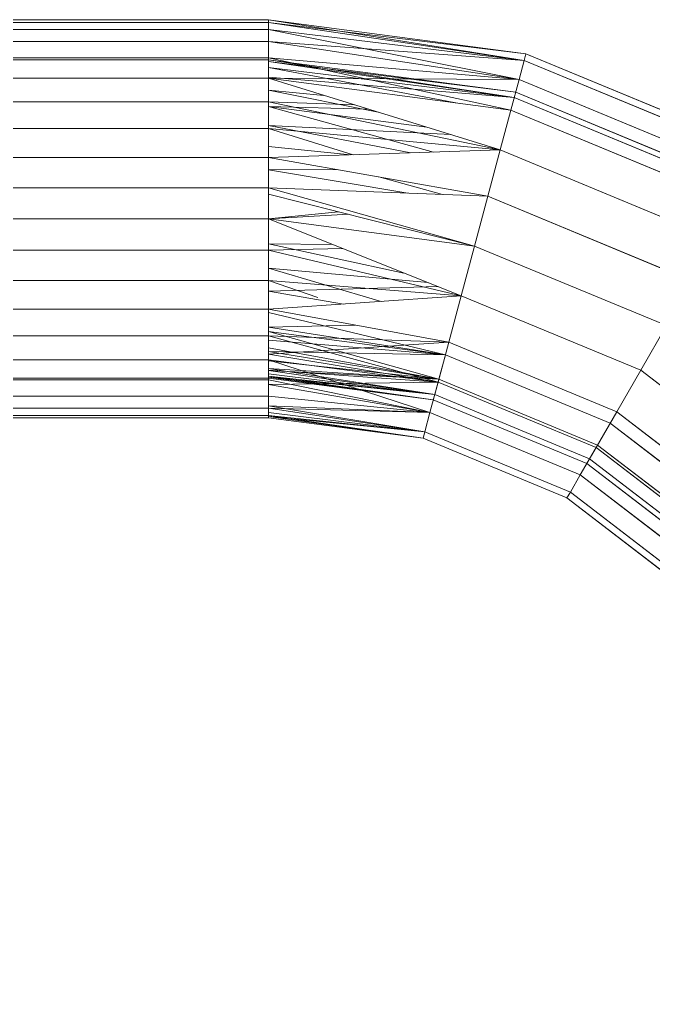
# Model space of a CAD drawing. Header units: centimetres. Extents: x -13689 to 3489, y -437 to 1921.
# Drawn here: x -2934.926 to -2933.334, y 188.8 to 191.3 of the extents above; entities that cross this region are included whole.
import ezdxf

# ---------------------------------------------------------------- set-up
doc = ezdxf.new("R2010")
doc.units = ezdxf.units.CM
doc.layers.add('M-EQPM', color=7, linetype='Continuous', lineweight=9)

# ---------------------------------------------------------------- blocks, each defined once
blk = doc.blocks.new('EQ-05-007 - EQ-05-007_dwg_Agrupar_317-V22-Sección 3-2')
at = {"layer": 'M-EQPM', "color": 136, "true_color": 0x007f7f}
for p, q in [((-2067.1775, 191.3), (-2070.4105, 191.3)), ((-2067.1775, 191.3), (-2070.4105, 191.3)), ((-2067.1775, 191.2938), (-2070.4105, 191.2938)), ((-2067.1775, 191.2755), (-2070.4105, 191.2755)), ((-2066.5305, 191.2148), (-2067.1775, 191.3)), ((-2066.5349, 191.1984), (-2067.1775, 191.3)), ((-2067.1775, 191.3), (-2067.1775, 191.2938)), ((-2066.5349, 191.1984), (-2067.1775, 191.2938)), ((-2067.1775, 191.2755), (-2067.1775, 191.2938)), ((-2066.5305, 191.2148), (-2067.1775, 191.2938)), ((-2067.1775, 191.2938), (-2066.5349, 191.1984)), ((-2067.1775, 191.2455), (-2067.1775, 191.2755)), ((-2066.5349, 191.1984), (-2067.1775, 191.2755)), ((-2066.5349, 191.1984), (-2067.1775, 191.2755)), ((-2067.1775, 191.2755), (-2066.5478, 191.1501)), ((-2067.1775, 191.2455), (-2070.4105, 191.2455)), ((-2067.1775, 191.2045), (-2067.1775, 191.2455)), ((-2066.5478, 191.1501), (-2067.1775, 191.2455)), ((-2067.1775, 191.2455), (-2066.5349, 191.1984)), ((-2066.5478, 191.1501), (-2067.1775, 191.2455)), ((-2067.1775, 191.2045), (-2070.4105, 191.2045)), ((-2067.1775, 191.1536), (-2067.1775, 191.2045)), ((-2066.5684, 191.0734), (-2067.1775, 191.2045)), ((-2067.1775, 191.2045), (-2066.5478, 191.1501)), ((-2066.5478, 191.1501), (-2067.1775, 191.2045)), ((-2066.5349, 191.1984), (-2066.5305, 191.2148)), ((-2066.5305, 191.2148), (-2066.5349, 191.1984)), ((-2066.5305, 191.2148), (-2065.9275, 190.9651)), ((-2067.1775, 191.2), (-2070.4105, 191.2)), ((-2066.5563, 191.1182), (-2067.1775, 191.2)), ((-2066.5599, 191.1051), (-2067.1775, 191.2)), ((-2066.5599, 191.1051), (-2067.1775, 191.1951)), ((-2066.5563, 191.1182), (-2067.1775, 191.1951)), ((-2067.1775, 191.1951), (-2066.5599, 191.1051)), ((-2066.5599, 191.1051), (-2067.1775, 191.1804)), ((-2066.5599, 191.1051), (-2067.1775, 191.1804)), ((-2067.1775, 191.1804), (-2066.6978, 191.0904)), ((-2067.1775, 191.1804), (-2066.6978, 191.0904)), ((-2066.5599, 191.1051), (-2067.1775, 191.1804)), ((-2066.5478, 191.1501), (-2066.5349, 191.1984)), ((-2066.5349, 191.1984), (-2066.5478, 191.1501)), ((-2066.5349, 191.1984), (-2065.936, 190.9503)), ((-2066.5349, 191.1984), (-2065.936, 190.9503)), ((-2067.1775, 191.1536), (-2070.4105, 191.1536)), ((-2067.1775, 191.1564), (-2066.5599, 191.1051)), ((-2066.5599, 191.1051), (-2067.1775, 191.1564)), ((-2066.5952, 190.9733), (-2067.1775, 191.1536)), ((-2067.1775, 191.0939), (-2067.1775, 191.1536)), ((-2067.1775, 191.1536), (-2066.5684, 191.0734)), ((-2066.5478, 191.1501), (-2067.1775, 191.1536)), ((-2066.5684, 191.0734), (-2066.5478, 191.1501)), ((-2066.5478, 191.1501), (-2066.5684, 191.0734)), ((-2066.5478, 191.1501), (-2065.961, 190.9071)), ((-2066.5478, 191.1501), (-2065.961, 190.9071)), ((-2066.9023, 191.0684), (-2067.1775, 191.1236)), ((-2067.1775, 191.1236), (-2067.0385, 191.1105)), ((-2067.0385, 191.1105), (-2067.1775, 191.1236)), ((-2067.1775, 191.1236), (-2067.0385, 191.1105)), ((-2066.9023, 191.0684), (-2067.1775, 191.1236)), ((-2067.1775, 191.1236), (-2067.0385, 191.1105)), ((-2067.0385, 191.1105), (-2067.1775, 191.1236)), ((-2066.5599, 191.1051), (-2066.5563, 191.1182)), ((-2066.5563, 191.1182), (-2066.5599, 191.1051)), ((-2066.5599, 191.1051), (-2065.9843, 190.8667)), ((-2066.5599, 191.1051), (-2065.9843, 190.8667)), ((-2066.5563, 191.1182), (-2065.9775, 190.8785)), ((-2067.1775, 191.0939), (-2069.9573, 191.0939)), ((-2066.5952, 190.9733), (-2067.1775, 191.0939)), ((-2067.1775, 191.027), (-2067.1775, 191.0939)), ((-2066.9612, 191.0866), (-2067.1775, 191.0939)), ((-2067.1775, 191.0939), (-2066.5952, 190.9733)), ((-2066.9612, 191.0866), (-2067.1775, 191.0939)), ((-2066.5952, 190.9733), (-2067.1775, 191.0939)), ((-2067.1775, 191.0939), (-2066.9612, 191.0866)), ((-2066.5952, 190.9733), (-2067.1775, 191.0939)), ((-2066.7628, 190.9679), (-2067.1775, 191.0828)), ((-2067.1775, 191.0828), (-2066.7799, 191.0305)), ((-2066.9272, 191.0761), (-2067.1775, 191.0828)), ((-2067.1775, 191.0828), (-2066.7799, 191.0305)), ((-2067.1775, 191.0828), (-2066.7799, 191.0305)), ((-2066.7628, 190.9679), (-2067.1775, 191.0828)), ((-2067.1775, 191.0828), (-2066.9272, 191.0761)), ((-2066.7799, 191.0305), (-2067.1775, 191.0828)), ((-2066.5952, 190.9733), (-2066.5684, 191.0734)), ((-2066.5684, 191.0734), (-2066.0007, 190.8382)), ((-2067.1775, 191.027), (-2069.6894, 191.027)), ((-2066.8203, 190.9661), (-2067.1775, 191.0351)), ((-2066.7195, 191.0118), (-2067.1775, 191.0351)), ((-2067.1775, 191.0351), (-2066.8203, 190.9661)), ((-2067.1775, 191.0351), (-2066.8203, 190.9661)), ((-2067.1775, 191.0351), (-2066.8203, 190.9661)), ((-2067.1775, 191.0351), (-2066.8203, 190.9661)), ((-2067.1775, 191.0351), (-2066.7195, 191.0118)), ((-2067.1775, 190.9545), (-2067.1775, 191.027)), ((-2066.5952, 190.9733), (-2067.1775, 191.027)), ((-2066.5952, 190.9733), (-2067.1775, 191.027)), ((-2067.1775, 191.027), (-2066.965, 190.9614)), ((-2066.5952, 190.9733), (-2067.1775, 191.027)), ((-2067.1775, 191.027), (-2066.5952, 190.9733)), ((-2066.9718, 190.9612), (-2067.1775, 190.9816)), ((-2066.9718, 190.9612), (-2067.1775, 190.9816)), ((-2066.9718, 190.9612), (-2067.1775, 190.9816)), ((-2066.9718, 190.9612), (-2067.1775, 190.9816)), ((-2066.9718, 190.9612), (-2067.1775, 190.9816)), ((-2066.9718, 190.9612), (-2067.1775, 190.9816)), ((-2067.1775, 190.9545), (-2069.5144, 190.9545)), ((-2067.1775, 190.9545), (-2066.5952, 190.9733)), ((-2067.1775, 190.8782), (-2067.1775, 190.9545)), ((-2066.6264, 190.8569), (-2067.1775, 190.9545)), ((-2066.6264, 190.8569), (-2066.5952, 190.9733)), ((-2066.6264, 190.8569), (-2066.5952, 190.9733)), ((-2066.6264, 190.8569), (-2066.5952, 190.9733)), ((-2066.5952, 190.9733), (-2066.0525, 190.7486)), ((-2066.5952, 190.9733), (-2066.0525, 190.7486)), ((-2067.1775, 190.9236), (-2067.0055, 190.924)), ((-2067.1775, 190.9236), (-2067.0055, 190.924)), ((-2066.8277, 190.8647), (-2067.1775, 190.9236)), ((-2066.8277, 190.8647), (-2067.1775, 190.9236)), ((-2066.8277, 190.8647), (-2067.1775, 190.9236)), ((-2067.1775, 190.9236), (-2066.8277, 190.8647)), ((-2066.8277, 190.8647), (-2067.1775, 190.9236)), ((-2066.9007, 190.9055), (-2066.74, 190.8613)), ((-2066.74, 190.8613), (-2066.9007, 190.9055)), ((-2066.9007, 190.9055), (-2066.74, 190.8613)), ((-2067.1775, 190.8782), (-2069.3302, 190.8782)), ((-2067.1775, 190.8), (-2067.1775, 190.8782)), ((-2066.6599, 190.7319), (-2067.1775, 190.8782)), ((-2067.1775, 190.8782), (-2066.6264, 190.8569)), ((-2066.6599, 190.7319), (-2067.1775, 190.8626)), ((-2067.1775, 190.8626), (-2066.6599, 190.7319)), ((-2067.1775, 190.8626), (-2066.6599, 190.7319)), ((-2066.6599, 190.7319), (-2066.6264, 190.8569)), ((-2066.6264, 190.8569), (-2066.1128, 190.6441)), ((-2067.0016, 190.8181), (-2067.1775, 190.8)), ((-2067.1775, 190.8), (-2067.0016, 190.8181)), ((-2067.0016, 190.8181), (-2067.1775, 190.8)), ((-2066.9763, 190.8118), (-2067.1775, 190.8)), ((-2067.1775, 190.8), (-2066.9763, 190.8118)), ((-2066.9763, 190.8118), (-2067.1775, 190.8)), ((-2067.1775, 190.8), (-2069.1538, 190.8)), ((-2066.6934, 190.6069), (-2067.1775, 190.8)), ((-2067.1775, 190.7218), (-2067.1775, 190.8)), ((-2067.1775, 190.8), (-2066.6599, 190.7319)), ((-2066.8372, 190.6642), (-2067.1775, 190.7374)), ((-2067.0163, 190.7357), (-2067.1775, 190.7374)), ((-2067.1775, 190.7374), (-2066.8372, 190.6642)), ((-2066.8372, 190.6642), (-2067.1775, 190.7374)), ((-2066.8372, 190.6642), (-2067.1775, 190.7374)), ((-2067.1775, 190.7374), (-2066.8372, 190.6642)), ((-2067.1775, 190.7374), (-2067.0163, 190.7357)), ((-2066.9906, 190.7254), (-2067.1775, 190.7218)), ((-2066.6934, 190.6069), (-2066.6599, 190.7319)), ((-2066.6599, 190.7319), (-2066.1775, 190.5321)), ((-2067.1775, 190.7218), (-2069.082, 190.7218)), ((-2066.6934, 190.6069), (-2067.1775, 190.7218)), ((-2067.1775, 190.6455), (-2067.1775, 190.7218)), ((-2067.1775, 190.7218), (-2066.6934, 190.6069)), ((-2066.6934, 190.6069), (-2067.1775, 190.7218)), ((-2066.7764, 190.64), (-2067.1775, 190.6764)), ((-2066.7764, 190.64), (-2067.1775, 190.6764)), ((-2067.1775, 190.6764), (-2066.8947, 190.5928)), ((-2067.1775, 190.6764), (-2066.7764, 190.64)), ((-2067.1775, 190.6764), (-2066.7764, 190.64)), ((-2066.7764, 190.64), (-2067.1775, 190.6764)), ((-2066.8947, 190.5928), (-2067.1775, 190.6764)), ((-2067.1775, 190.6455), (-2068.9825, 190.6455)), ((-2067.1775, 190.573), (-2067.1775, 190.6455)), ((-2066.6934, 190.6069), (-2067.1775, 190.6455)), ((-2066.6934, 190.6069), (-2067.1775, 190.6455)), ((-2067.1775, 190.6455), (-2067.0534, 190.603)), ((-2066.6934, 190.6069), (-2067.1775, 190.6455)), ((-2067.1775, 190.6184), (-2066.7516, 190.6301)), ((-2066.7516, 190.6301), (-2067.1775, 190.6184)), ((-2066.9892, 190.5862), (-2067.1775, 190.6184)), ((-2066.9892, 190.5862), (-2067.1775, 190.6184)), ((-2066.9892, 190.5862), (-2067.1775, 190.6184)), ((-2066.9892, 190.5862), (-2067.1775, 190.6184)), ((-2067.1775, 190.6184), (-2066.9892, 190.5862)), ((-2067.1775, 190.573), (-2066.6934, 190.6069)), ((-2066.7246, 190.4904), (-2066.6934, 190.6069)), ((-2066.6934, 190.6069), (-2066.2422, 190.42)), ((-2067.1775, 190.573), (-2068.8881, 190.573)), ((-2067.1775, 190.5061), (-2067.1775, 190.573)), ((-2066.7246, 190.4904), (-2067.1775, 190.573)), ((-2066.7331, 190.4586), (-2067.1775, 190.5649)), ((-2066.7331, 190.4586), (-2067.1775, 190.5649)), ((-2066.9596, 190.5332), (-2067.1775, 190.5285)), ((-2066.9596, 190.5332), (-2067.1775, 190.5285)), ((-2067.1775, 190.5285), (-2066.7331, 190.4586)), ((-2067.1775, 190.5285), (-2066.7331, 190.4586)), ((-2066.2422, 190.42), (-2066.1775, 190.5321)), ((-2067.1775, 190.5061), (-2068.8009, 190.5061)), ((-2066.7495, 190.3972), (-2067.1775, 190.5172)), ((-2066.7331, 190.4586), (-2067.1775, 190.5172)), ((-2066.7514, 190.3903), (-2067.1775, 190.5061)), ((-2067.1775, 190.4464), (-2067.1775, 190.5061)), ((-2067.1775, 190.5061), (-2066.7246, 190.4904)), ((-2066.7246, 190.4904), (-2067.1775, 190.5061)), ((-2067.1775, 190.5061), (-2066.7246, 190.4904)), ((-2066.7246, 190.4904), (-2067.1775, 190.5061)), ((-2066.7331, 190.4586), (-2067.1775, 190.4958)), ((-2066.7246, 190.4904), (-2067.1775, 190.4606)), ((-2067.1775, 190.4606), (-2066.7246, 190.4904)), ((-2066.7495, 190.3972), (-2067.1775, 190.4764)), ((-2066.7514, 190.3903), (-2066.7246, 190.4904)), ((-2066.7246, 190.4904), (-2066.7514, 190.3903)), ((-2066.7246, 190.4904), (-2066.3025, 190.3155)), ((-2066.7331, 190.4586), (-2067.1775, 190.4674)), ((-2067.1775, 190.4674), (-2066.7495, 190.3972)), ((-2066.7514, 190.3903), (-2067.1775, 190.4606)), ((-2066.7495, 190.3972), (-2066.7331, 190.4586)), ((-2066.7331, 190.4586), (-2066.7495, 190.3972)), ((-2066.7331, 190.4586), (-2066.3189, 190.2871)), ((-2066.7331, 190.4586), (-2066.3189, 190.2871)), ((-2066.7331, 190.4586), (-2066.3189, 190.2871)), ((-2066.7331, 190.4586), (-2066.3189, 190.2871)), ((-2067.1775, 190.4464), (-2068.7327, 190.4464)), ((-2066.7719, 190.3136), (-2067.1775, 190.4464)), ((-2067.1775, 190.3955), (-2067.1775, 190.4464)), ((-2066.7514, 190.3903), (-2067.1775, 190.4464)), ((-2066.7495, 190.3972), (-2067.1775, 190.4436)), ((-2066.7495, 190.3972), (-2067.1775, 190.4436)), ((-2067.1775, 190.4), (-2068.697, 190.4)), ((-2066.7495, 190.3972), (-2067.1775, 190.4247)), ((-2067.1775, 190.4247), (-2066.7599, 190.3586)), ((-2066.7514, 190.3903), (-2067.1775, 190.4198)), ((-2066.7599, 190.3586), (-2067.1775, 190.4196)), ((-2067.1775, 190.4196), (-2066.7495, 190.3972)), ((-2066.7599, 190.3586), (-2067.1775, 190.4111)), ((-2066.7634, 190.3455), (-2067.1775, 190.4049)), ((-2067.1775, 190.4049), (-2066.7599, 190.3586)), ((-2066.7634, 190.3455), (-2067.1775, 190.4028)), ((-2066.7599, 190.3586), (-2067.1775, 190.4028)), ((-2066.7634, 190.3455), (-2067.1775, 190.4)), ((-2066.3025, 190.3155), (-2066.2422, 190.42)), ((-2066.2422, 190.42), (-2065.8548, 190.1227)), ((-2067.1775, 190.3955), (-2068.6936, 190.3955)), ((-2066.7719, 190.3136), (-2067.1775, 190.3955)), ((-2067.1775, 190.3545), (-2067.1775, 190.3955)), ((-2066.7514, 190.3903), (-2067.1775, 190.3843)), ((-2066.7719, 190.3136), (-2067.1775, 190.3843)), ((-2066.7719, 190.3136), (-2066.7514, 190.3903)), ((-2066.7514, 190.3903), (-2066.7719, 190.3136)), ((-2066.7599, 190.3586), (-2066.7495, 190.3972)), ((-2066.7495, 190.3972), (-2066.7599, 190.3586)), ((-2066.7514, 190.3903), (-2066.3543, 190.2259)), ((-2066.7514, 190.3903), (-2066.3543, 190.2259)), ((-2066.7495, 190.3972), (-2066.3507, 190.2321)), ((-2066.7495, 190.3972), (-2066.3507, 190.2321)), ((-2067.1775, 190.3545), (-2068.6621, 190.3545)), ((-2067.1775, 190.3245), (-2067.1775, 190.3545)), ((-2066.7719, 190.3136), (-2067.1775, 190.3545)), ((-2066.7719, 190.3136), (-2067.1775, 190.3545)), ((-2066.7634, 190.3455), (-2066.7599, 190.3586)), ((-2066.7634, 190.3455), (-2066.7599, 190.3586)), ((-2066.7599, 190.3586), (-2066.3707, 190.1974)), ((-2066.7599, 190.3586), (-2066.3707, 190.1974)), ((-2066.7719, 190.3136), (-2067.1775, 190.3309)), ((-2067.1775, 190.3309), (-2066.7849, 190.2653)), ((-2066.7634, 190.3455), (-2066.3775, 190.1856)), ((-2067.1775, 190.3245), (-2068.6391, 190.3245)), ((-2067.1775, 190.3062), (-2068.625, 190.3062)), ((-2067.1775, 190.3), (-2068.6203, 190.3)), ((-2067.1775, 190.3062), (-2067.1775, 190.3245)), ((-2066.7849, 190.2653), (-2067.1775, 190.3245)), ((-2067.1775, 190.3245), (-2066.7719, 190.3136)), ((-2066.7849, 190.2653), (-2067.1775, 190.3138)), ((-2066.7893, 190.2489), (-2067.1775, 190.3062)), ((-2067.1775, 190.3062), (-2067.1775, 190.3)), ((-2067.1775, 190.3062), (-2066.7849, 190.2653)), ((-2066.7893, 190.2489), (-2067.1775, 190.3035)), ((-2066.7849, 190.2653), (-2067.1775, 190.3035)), ((-2066.7849, 190.2653), (-2066.7719, 190.3136)), ((-2066.7719, 190.3136), (-2066.7849, 190.2653)), ((-2066.7719, 190.3136), (-2066.394, 190.1571)), ((-2066.7719, 190.3136), (-2066.394, 190.1571)), ((-2066.3543, 190.2259), (-2066.3025, 190.3155)), ((-2066.3025, 190.3155), (-2066.3543, 190.2259)), ((-2066.3025, 190.3155), (-2065.9401, 190.0374)), ((-2067.1775, 190.3), (-2068.6203, 190.3)), ((-2066.7893, 190.2489), (-2067.1775, 190.3)), ((-2066.3507, 190.2321), (-2066.3189, 190.2871)), ((-2066.3189, 190.2871), (-2066.3507, 190.2321)), ((-2066.3189, 190.2871), (-2065.9633, 190.0142)), ((-2066.3189, 190.2871), (-2065.9633, 190.0142)), ((-2065.9633, 190.0142), (-2066.3189, 190.2871)), ((-2066.3189, 190.2871), (-2065.9633, 190.0142)), ((-2066.7893, 190.2489), (-2066.7849, 190.2653)), ((-2066.7893, 190.2489), (-2066.7849, 190.2653)), ((-2066.7849, 190.2653), (-2066.419, 190.1138)), ((-2066.7849, 190.2653), (-2066.419, 190.1138)), ((-2066.7893, 190.2489), (-2066.4275, 190.099)), ((-2066.394, 190.1571), (-2066.3543, 190.2259)), ((-2066.3543, 190.2259), (-2066.394, 190.1571)), ((-2066.3707, 190.1974), (-2066.3507, 190.2321)), ((-2066.3507, 190.2321), (-2066.3707, 190.1974)), ((-2066.3543, 190.2259), (-2066.0133, 189.9642)), ((-2066.3543, 190.2259), (-2066.0133, 189.9642)), ((-2066.3507, 190.2321), (-2066.0082, 189.9693)), ((-2066.3507, 190.2321), (-2066.0082, 189.9693)), ((-2066.3707, 190.1974), (-2066.3775, 190.1856)), ((-2066.3775, 190.1856), (-2066.3707, 190.1974)), ((-2066.3775, 190.1856), (-2066.0461, 189.9314)), ((-2066.3707, 190.1974), (-2066.0365, 189.941)), ((-2066.3707, 190.1974), (-2066.0365, 189.941)), ((-2066.419, 190.1138), (-2066.394, 190.1571)), ((-2066.394, 190.1571), (-2066.419, 190.1138)), ((-2066.394, 190.1571), (-2066.0695, 189.908)), ((-2066.394, 190.1571), (-2066.0695, 189.908)), ((-2066.419, 190.1138), (-2066.4275, 190.099)), ((-2066.4275, 190.099), (-2066.419, 190.1138)), ((-2066.419, 190.1138), (-2066.1048, 189.8727)), ((-2066.419, 190.1138), (-2066.1048, 189.8727)), ((-2066.4275, 190.099), (-2066.1168, 189.8607))]:
    blk.add_line(p, q, dxfattribs=at)
at = {"layer": 'M-EQPM', "color": 136, "true_color": 0x007f7f, "flags": 128}
for points in [[(-2070.4105, 191.3), (-2067.1775, 191.3), (-2067.1775, 191.2938), (-2067.1775, 191.3), (-2066.5349, 191.1984), (-2067.1775, 191.3), (-2066.5305, 191.2148), (-2066.5349, 191.1984), (-2067.1775, 191.2938), (-2070.4105, 191.2938)], [(-2067.1775, 191.2938), (-2066.5349, 191.1984), (-2066.5305, 191.2148), (-2067.1775, 191.2938), (-2066.5305, 191.2148), (-2067.1775, 191.3)], [(-2065.0042, 189.3823), (-2065.2289, 189.925), (-2065.1393, 189.9768), (-2065.5133, 190.4642), (-2065.4571, 190.5204), (-2065.961, 190.9071), (-2065.936, 190.9503), (-2066.5349, 191.1984), (-2067.1775, 191.2938), (-2067.1775, 191.2755), (-2070.4105, 191.2755)], [(-2070.4105, 191.2755), (-2067.1775, 191.2755), (-2067.1775, 191.2938), (-2070.4105, 191.2938)], [(-2070.4105, 191.2455), (-2067.1775, 191.2455), (-2067.1775, 191.2755), (-2066.5349, 191.1984), (-2066.5478, 191.1501), (-2065.961, 190.9071), (-2066.0007, 190.8382), (-2065.5133, 190.4642), (-2065.5865, 190.391)], [(-2065.2289, 189.925), (-2065.3334, 189.8647), (-2065.1207, 189.3511), (-2065.2457, 189.3176), (-2065.4455, 189.8), (-2065.3334, 189.8647), (-2065.6718, 190.3057), (-2065.5865, 190.391), (-2066.0525, 190.7486), (-2066.0007, 190.8382), (-2066.5684, 191.0734), (-2066.5478, 191.1501), (-2067.1775, 191.2455), (-2066.5349, 191.1984), (-2067.1775, 191.2755), (-2067.1775, 191.2455), (-2070.4105, 191.2455)], [(-2067.1775, 191.2938), (-2066.5349, 191.1984), (-2067.1775, 191.2755)], [(-2067.1775, 191.2755), (-2066.5349, 191.1984), (-2066.5305, 191.2148), (-2065.9275, 190.9651), (-2065.936, 190.9503), (-2065.4218, 190.5557), (-2065.4571, 190.5204), (-2065.0705, 190.0165), (-2065.1393, 189.9768), (-2064.9041, 189.4091), (-2064.8274, 189.4297), (-2065.0705, 190.0165), (-2065.0272, 190.0415), (-2065.4218, 190.5557), (-2065.4097, 190.5678), (-2065.9275, 190.9651), (-2065.936, 190.9503), (-2066.5349, 191.1984), (-2066.5478, 191.1501), (-2067.1775, 191.2755), (-2066.5478, 191.1501), (-2067.1775, 191.2455)], [(-2070.4105, 191.2045), (-2067.1775, 191.2045), (-2067.1775, 191.2455), (-2066.5478, 191.1501), (-2067.1775, 191.2045), (-2067.1775, 191.2455), (-2066.5349, 191.1984), (-2066.5478, 191.1501), (-2065.961, 190.9071), (-2066.0007, 190.8382), (-2065.5133, 190.4642), (-2065.5865, 190.391)], [(-2067.1775, 191.2455), (-2066.5478, 191.1501), (-2066.5349, 191.1984), (-2065.936, 190.9503), (-2065.9275, 190.9651), (-2065.4097, 190.5678), (-2065.4218, 190.5557), (-2065.0272, 190.0415), (-2065.0705, 190.0165), (-2064.8274, 189.4297), (-2064.7791, 189.4426), (-2065.0272, 190.0415), (-2065.0124, 190.05), (-2065.4097, 190.5678), (-2065.4218, 190.5557), (-2065.936, 190.9503), (-2065.961, 190.9071), (-2066.5478, 191.1501), (-2067.1775, 191.2045)], [(-2065.2457, 189.3176), (-2065.4455, 189.8), (-2065.3334, 189.8647), (-2065.6718, 190.3057), (-2065.5865, 190.391), (-2066.0525, 190.7486), (-2066.0007, 190.8382), (-2066.5684, 191.0734), (-2067.1775, 191.2045), (-2066.5684, 191.0734), (-2066.5478, 191.1501), (-2067.1775, 191.2045), (-2070.4105, 191.2045)], [(-2066.5684, 191.0734), (-2066.5478, 191.1501), (-2067.1775, 191.2045)], [(-2064.8593, 189.4212), (-2065.099, 190), (-2065.1108, 189.9932), (-2065.4901, 190.4874), (-2065.4805, 190.4971), (-2065.9775, 190.8785), (-2065.9843, 190.8667), (-2066.5599, 191.1051), (-2067.1775, 191.1951), (-2066.5563, 191.1182), (-2067.1775, 191.2)], [(-2067.1775, 191.2), (-2066.5599, 191.1051), (-2066.5563, 191.1182), (-2067.1775, 191.2), (-2066.5599, 191.1051), (-2067.1775, 191.1951)], [(-2066.5305, 191.2148), (-2066.5349, 191.1984), (-2065.936, 190.9503), (-2065.961, 190.9071), (-2065.4571, 190.5204), (-2065.5133, 190.4642), (-2065.1393, 189.9768), (-2065.2289, 189.925), (-2065.0042, 189.3823)], [(-2065.1207, 189.3511), (-2065.0042, 189.3823), (-2064.9041, 189.4091), (-2065.1393, 189.9768), (-2065.0705, 190.0165), (-2065.4571, 190.5204), (-2065.4218, 190.5557), (-2065.936, 190.9503), (-2065.9275, 190.9651), (-2066.5305, 191.2148)], [(-2067.1775, 191.1951), (-2066.5563, 191.1182), (-2066.5599, 191.1051), (-2066.5563, 191.1182), (-2065.9775, 190.8785), (-2065.9843, 190.8667), (-2065.4901, 190.4874), (-2065.4805, 190.4971), (-2065.099, 190), (-2065.1108, 189.9932), (-2064.8725, 189.4176), (-2064.8593, 189.4212)], [(-2067.1775, 191.1804), (-2066.5599, 191.1051), (-2065.9843, 190.8667), (-2065.9775, 190.8785), (-2065.4805, 190.4971), (-2065.4901, 190.4874), (-2065.1108, 189.9932), (-2065.099, 190), (-2064.8593, 189.4212), (-2064.8725, 189.4176), (-2065.1108, 189.9932), (-2065.099, 190), (-2065.4805, 190.4971), (-2065.4901, 190.4874), (-2065.9843, 190.8667), (-2065.9775, 190.8785), (-2066.5563, 191.1182), (-2066.5599, 191.1051), (-2067.1775, 191.1951)], [(-2067.1775, 191.1951), (-2066.5599, 191.1051), (-2067.1775, 191.1804), (-2066.6978, 191.0904)], [(-2067.1775, 191.1804), (-2066.5599, 191.1051), (-2067.1775, 191.1564)], [(-2067.1775, 191.0939), (-2067.1775, 191.1536), (-2066.5684, 191.0734), (-2066.5952, 190.9733), (-2066.0525, 190.7486)], [(-2066.5952, 190.9733), (-2066.5684, 191.0734), (-2067.1775, 191.1536), (-2066.5952, 190.9733)], [(-2066.5952, 190.9733), (-2067.1775, 191.1536), (-2067.1775, 191.0939)], [(-2066.5684, 191.0734), (-2066.5478, 191.1501), (-2065.961, 190.9071), (-2065.936, 190.9503), (-2065.4218, 190.5557), (-2065.4097, 190.5678), (-2065.0124, 190.05), (-2065.0272, 190.0415), (-2064.7791, 189.4426), (-2064.702, 188.8), (-2064.702, 186.8)], [(-2066.9023, 191.0684), (-2067.1775, 191.1236), (-2067.0385, 191.1105)], [(-2066.0043, 190.8321), (-2065.9843, 190.8667), (-2066.5599, 191.1051)], [(-2066.0043, 190.8321), (-2065.9843, 190.8667), (-2066.5599, 191.1051)], [(-2069.9573, 191.0939), (-2067.1775, 191.0939), (-2066.5952, 190.9733)], [(-2069.9573, 191.0939), (-2067.1775, 191.0939), (-2066.5952, 190.9733)], [(-2066.7628, 190.9679), (-2067.1775, 191.0828), (-2066.7799, 191.0305)], [(-2066.9272, 191.0761), (-2067.1775, 191.0828), (-2066.7799, 191.0305)], [(-2069.5144, 190.9545), (-2067.1775, 190.9545), (-2067.1775, 191.027), (-2066.5952, 190.9733)], [(-2066.5952, 190.9733), (-2067.1775, 191.027), (-2067.1775, 190.9545), (-2069.5144, 190.9545)], [(-2066.7195, 191.0118), (-2067.1775, 191.0351), (-2066.8203, 190.9661)], [(-2067.1775, 190.8782), (-2066.6264, 190.8569), (-2067.1775, 190.9545), (-2067.1775, 190.8782), (-2069.3302, 190.8782)], [(-2066.5952, 190.9733), (-2067.1775, 190.9545), (-2067.1775, 190.8782)], [(-2066.5952, 190.9733), (-2067.1775, 190.9545), (-2066.6264, 190.8569), (-2066.6599, 190.7319)], [(-2066.8277, 190.8647), (-2067.1775, 190.9236), (-2067.0055, 190.924)], [(-2069.3302, 190.8782), (-2067.1775, 190.8782), (-2066.6264, 190.8569), (-2066.6599, 190.7319)], [(-2066.6599, 190.7319), (-2066.1775, 190.5321), (-2066.2422, 190.42), (-2065.8548, 190.1227)], [(-2065.9401, 190.0374), (-2066.3025, 190.3155), (-2066.2422, 190.42), (-2066.6934, 190.6069), (-2066.6599, 190.7319), (-2067.1775, 190.8), (-2067.1775, 190.8782), (-2067.1775, 190.8), (-2069.1538, 190.8)], [(-2066.1775, 190.5321), (-2066.1128, 190.6441), (-2066.6264, 190.8569)], [(-2066.1775, 190.5321), (-2066.1128, 190.6441), (-2066.6264, 190.8569)], [(-2069.1538, 190.8), (-2067.1775, 190.8), (-2067.1775, 190.7218), (-2067.1775, 190.8), (-2066.6934, 190.6069), (-2067.1775, 190.8), (-2066.6599, 190.7319), (-2066.6934, 190.6069), (-2067.1775, 190.7218), (-2067.1775, 190.6455), (-2068.9825, 190.6455)], [(-2067.0163, 190.7357), (-2067.1775, 190.7374), (-2066.8372, 190.6642)], [(-2066.6599, 190.7319), (-2066.1775, 190.5321), (-2066.2422, 190.42), (-2065.8548, 190.1227), (-2065.9401, 190.0374), (-2065.662, 189.675), (-2065.7516, 189.6232), (-2065.5872, 189.2261), (-2065.6639, 189.2056), (-2065.653, 188.8), (-2065.623, 188.8), (-2065.623, 186.8)], [(-2068.9825, 190.6455), (-2067.1775, 190.6455), (-2067.1775, 190.7218), (-2069.082, 190.7218)], [(-2068.8881, 190.573), (-2067.1775, 190.573), (-2067.1775, 190.6455), (-2066.6934, 190.6069), (-2066.7246, 190.4904), (-2066.3025, 190.3155), (-2066.3543, 190.2259), (-2066.0133, 189.9642), (-2066.0695, 189.908), (-2065.8205, 189.5835), (-2065.8637, 189.5585), (-2065.7122, 189.1926), (-2065.6639, 189.2056), (-2065.8205, 189.5835), (-2065.7516, 189.6232), (-2066.0133, 189.9642), (-2065.9401, 190.0374), (-2066.3025, 190.3155), (-2066.2422, 190.42), (-2066.6934, 190.6069), (-2067.1775, 190.7218), (-2069.082, 190.7218)], [(-2067.1775, 190.7218), (-2066.6934, 190.6069), (-2067.1775, 190.6455)], [(-2066.7764, 190.64), (-2067.1775, 190.6764), (-2066.8947, 190.5928)], [(-2068.6936, 190.3955), (-2067.1775, 190.3955), (-2067.1775, 190.4464), (-2066.7719, 190.3136), (-2067.1775, 190.4464), (-2066.7514, 190.3903), (-2066.7719, 190.3136), (-2067.1775, 190.3955), (-2067.1775, 190.4464), (-2066.7514, 190.3903), (-2066.7719, 190.3136), (-2066.394, 190.1571), (-2066.419, 190.1138), (-2066.4275, 190.099), (-2066.7893, 190.2489), (-2066.7849, 190.2653), (-2066.419, 190.1138), (-2066.1048, 189.8727)], [(-2066.0695, 189.908), (-2066.394, 190.1571), (-2066.3543, 190.2259), (-2066.7514, 190.3903), (-2067.1775, 190.5061), (-2067.1775, 190.573), (-2066.7246, 190.4904), (-2066.7514, 190.3903), (-2066.3543, 190.2259), (-2066.394, 190.1571), (-2066.0695, 189.908)], [(-2066.1168, 189.8607), (-2066.4275, 190.099), (-2066.419, 190.1138), (-2066.1048, 189.8727)], [(-2066.0133, 189.9642), (-2066.3543, 190.2259), (-2066.3025, 190.3155), (-2066.7246, 190.4904), (-2066.6934, 190.6069), (-2067.1775, 190.573), (-2066.6934, 190.6069), (-2067.1775, 190.6455), (-2067.1775, 190.573), (-2068.8881, 190.573)], [(-2066.7516, 190.6301), (-2067.1775, 190.6184), (-2066.9892, 190.5862)], [(-2068.7327, 190.4464), (-2067.1775, 190.4464), (-2067.1775, 190.5061), (-2066.7246, 190.4904), (-2067.1775, 190.573), (-2067.1775, 190.5061), (-2068.8009, 190.5061)], [(-2067.1775, 190.4764), (-2066.7495, 190.3972), (-2067.1775, 190.5172), (-2066.7331, 190.4586), (-2067.1775, 190.5649)], [(-2066.9596, 190.5332), (-2067.1775, 190.5285), (-2066.7331, 190.4586), (-2066.7495, 190.3972), (-2067.1775, 190.4674), (-2066.7331, 190.4586), (-2067.1775, 190.4958)], [(-2068.8009, 190.5061), (-2067.1775, 190.5061), (-2066.7246, 190.4904), (-2066.7514, 190.3903), (-2067.1775, 190.5061), (-2067.1775, 190.4464), (-2068.7327, 190.4464)], [(-2067.1775, 190.4958), (-2066.7331, 190.4586), (-2066.3189, 190.2871), (-2066.3507, 190.2321), (-2066.0082, 189.9693), (-2065.9633, 190.0142), (-2065.6904, 189.6586), (-2065.7455, 189.6268), (-2065.5803, 189.228), (-2065.5189, 189.2444)], [(-2067.1775, 190.4606), (-2066.7514, 190.3903), (-2066.7246, 190.4904)], [(-2067.1775, 190.4764), (-2066.7495, 190.3972), (-2066.7331, 190.4586), (-2066.3189, 190.2871), (-2066.3507, 190.2321), (-2066.0082, 189.9693), (-2065.9633, 190.0142), (-2065.6904, 189.6586), (-2065.7455, 189.6268), (-2065.5803, 189.228), (-2065.5011, 188.8)], [(-2065.5803, 189.228), (-2065.5189, 189.2444), (-2065.6904, 189.6586), (-2065.7455, 189.6268), (-2066.0082, 189.9693), (-2065.9633, 190.0142), (-2066.3189, 190.2871), (-2066.3507, 190.2321), (-2066.7495, 190.3972), (-2067.1775, 190.4436), (-2066.7495, 190.3972), (-2067.1775, 190.4196), (-2066.7599, 190.3586), (-2067.1775, 190.4196)], [(-2065.4603, 188.8), (-2065.5189, 189.2444), (-2065.6904, 189.6586), (-2065.7455, 189.6268), (-2066.0082, 189.9693), (-2065.9633, 190.0142), (-2066.3189, 190.2871), (-2066.3507, 190.2321), (-2066.7495, 190.3972), (-2067.1775, 190.4436)], [(-2067.1775, 190.4111), (-2066.7599, 190.3586), (-2067.1775, 190.4247), (-2066.7495, 190.3972), (-2067.1775, 190.4436)], [(-2067.1775, 190.4247), (-2066.7495, 190.3972), (-2066.7599, 190.3586), (-2066.3707, 190.1974), (-2066.0365, 189.941), (-2066.0461, 189.9314), (-2066.0365, 189.941), (-2065.7801, 189.6068), (-2065.7919, 189.6), (-2066.0461, 189.9314), (-2066.0365, 189.941), (-2065.7801, 189.6068), (-2065.7919, 189.6), (-2065.7801, 189.6068), (-2065.6189, 189.2176), (-2065.5726, 188.8)], [(-2067.1775, 190.4247), (-2066.7599, 190.3586), (-2066.7495, 190.3972), (-2066.3507, 190.2321), (-2066.3707, 190.1974), (-2066.0365, 189.941), (-2066.0082, 189.9693), (-2065.7455, 189.6268), (-2065.7801, 189.6068), (-2065.6189, 189.2176), (-2065.5803, 189.228), (-2065.6189, 189.2176), (-2065.5339, 188.8)], [(-2066.3025, 190.3155), (-2066.3543, 190.2259), (-2066.7514, 190.3903), (-2067.1775, 190.4198), (-2066.7514, 190.3903), (-2066.7719, 190.3136), (-2067.1775, 190.3843), (-2066.7514, 190.3903), (-2067.1775, 190.3843)], [(-2067.1775, 190.4049), (-2066.7599, 190.3586), (-2066.7495, 190.3972), (-2067.1775, 190.4196)], [(-2065.5339, 188.8), (-2065.5803, 189.228), (-2065.7455, 189.6268), (-2065.7801, 189.6068), (-2066.0365, 189.941), (-2066.0082, 189.9693), (-2066.3507, 190.2321), (-2066.3707, 190.1974), (-2066.7599, 190.3586), (-2067.1775, 190.4111)], [(-2066.0461, 189.9314), (-2066.3775, 190.1856), (-2066.3707, 190.1974), (-2066.3775, 190.1856), (-2066.3707, 190.1974), (-2066.3507, 190.2321), (-2066.0082, 189.9693)], [(-2066.0365, 189.941), (-2066.3707, 190.1974), (-2066.0365, 189.941)], [(-2066.0461, 189.9314), (-2066.3775, 190.1856), (-2066.7634, 190.3455), (-2066.7599, 190.3586), (-2066.7634, 190.3455), (-2067.1775, 190.4049)], [(-2068.6936, 190.3955), (-2067.1775, 190.3955), (-2066.7719, 190.3136), (-2066.394, 190.1571), (-2066.419, 190.1138), (-2066.7849, 190.2653), (-2066.7719, 190.3136), (-2067.1775, 190.3545), (-2067.1775, 190.3245), (-2068.6391, 190.3245)], [(-2067.1775, 190.3545), (-2066.7719, 190.3136), (-2066.7514, 190.3903), (-2066.3543, 190.2259), (-2066.3025, 190.3155)], [(-2067.1775, 190.3843), (-2066.7719, 190.3136), (-2067.1775, 190.3545)], [(-2068.6391, 190.3245), (-2067.1775, 190.3245), (-2066.7849, 190.2653), (-2066.7719, 190.3136), (-2067.1775, 190.3245), (-2066.7719, 190.3136), (-2067.1775, 190.3545), (-2067.1775, 190.3245), (-2067.1775, 190.3062), (-2066.7849, 190.2653), (-2067.1775, 190.3245), (-2067.1775, 190.3062), (-2068.625, 190.3062)], [(-2067.1775, 190.3309), (-2066.7849, 190.2653), (-2067.1775, 190.3138)], [(-2065.9401, 190.0374), (-2066.0133, 189.9642), (-2066.3543, 190.2259), (-2066.394, 190.1571), (-2066.7719, 190.3136), (-2067.1775, 190.3309), (-2066.7719, 190.3136), (-2066.7849, 190.2653), (-2067.1775, 190.3309)], [(-2068.625, 190.3062), (-2067.1775, 190.3062), (-2066.7849, 190.2653), (-2066.7893, 190.2489), (-2067.1775, 190.3062), (-2066.7893, 190.2489), (-2067.1775, 190.3), (-2067.1775, 190.3062), (-2067.1775, 190.3), (-2068.6203, 190.3)], [(-2067.1775, 190.3138), (-2066.7849, 190.2653), (-2066.7719, 190.3136), (-2066.394, 190.1571), (-2066.3543, 190.2259), (-2066.0133, 189.9642), (-2065.9401, 190.0374)], [(-2067.1775, 190.3035), (-2066.7893, 190.2489), (-2067.1775, 190.3)], [(-2065.662, 189.675), (-2065.7516, 189.6232), (-2066.0133, 189.9642), (-2066.0695, 189.908), (-2066.394, 190.1571), (-2066.419, 190.1138), (-2066.7849, 190.2653), (-2067.1775, 190.3035)], [(-2066.7893, 190.2489), (-2066.7849, 190.2653), (-2066.419, 190.1138), (-2066.394, 190.1571), (-2066.0695, 189.908), (-2066.0133, 189.9642), (-2065.7516, 189.6232), (-2065.662, 189.675)], [(-2065.4871, 189.2529), (-2065.5872, 189.2261), (-2065.7516, 189.6232), (-2065.8205, 189.5835), (-2066.0695, 189.908), (-2066.1048, 189.8727), (-2066.419, 190.1138), (-2066.4275, 190.099), (-2066.7893, 190.2489)]]:
    blk.add_lwpolyline(points, dxfattribs=at)
for points in [[(-2070.4105, 191.1536), (-2067.1775, 191.1536), (-2067.1775, 191.2045), (-2067.1775, 191.1536)], [(-2067.1775, 191.1536), (-2066.5478, 191.1501)], [(-2069.6894, 191.027), (-2067.1775, 191.027), (-2067.1775, 191.0939), (-2067.1775, 191.027)], [(-2066.965, 190.9614), (-2067.1775, 191.027)], [(-2066.6599, 190.7319), (-2067.1775, 190.8782)], [(-2066.9906, 190.7254), (-2067.1775, 190.7218)], [(-2067.0534, 190.603), (-2067.1775, 190.6455)], [(-2067.1775, 190.5172), (-2066.7331, 190.4586), (-2066.7495, 190.3972)], [(-2066.7246, 190.4904), (-2067.1775, 190.4606), (-2066.7514, 190.3903)], [(-2067.1775, 190.4674), (-2066.7495, 190.3972), (-2066.7331, 190.4586)], [(-2067.1775, 190.4), (-2066.7634, 190.3455), (-2067.1775, 190.4049), (-2066.7599, 190.3586), (-2066.7495, 190.3972), (-2066.3507, 190.2321), (-2066.3707, 190.1974), (-2066.7599, 190.3586), (-2066.3707, 190.1974), (-2066.3775, 190.1856), (-2066.7634, 190.3455), (-2066.7599, 190.3586), (-2067.1775, 190.4028), (-2066.7634, 190.3455)], [(-2067.1775, 190.4028), (-2066.7634, 190.3455), (-2066.7599, 190.3586)], [(-2068.6621, 190.3545), (-2067.1775, 190.3545), (-2067.1775, 190.3955), (-2067.1775, 190.3545)], [(-2067.1775, 190.3035), (-2066.7893, 190.2489), (-2066.7849, 190.2653)], [(-2066.1168, 189.8607), (-2066.1048, 189.8727), (-2066.1168, 189.8607), (-2065.8785, 189.55), (-2065.8637, 189.5585), (-2065.8205, 189.5835), (-2065.6639, 189.2056), (-2065.7122, 189.1926), (-2065.8637, 189.5585), (-2066.1048, 189.8727), (-2066.419, 190.1138), (-2066.4275, 190.099)]]:
    blk.add_lwpolyline(points, close=True, dxfattribs=at)
blk = doc.blocks.new('EQ-05-007 - EQ-05-007_dwg_011_ENZUNCHADOR_dwg-V24-Sección 3-2')
blk.add_blockref('EQ-05-007 - EQ-05-007_dwg_Agrupar_317-V22-Sección 3-2', (0, 0))
blk = doc.blocks.new('EQ-05-007 - EQ-05-007_dwg-V25-Sección 3-2')
blk.add_blockref('EQ-05-007 - EQ-05-007_dwg_011_ENZUNCHADOR_dwg-V24-Sección 3-2', (0, 0))
blk = doc.blocks.new('EQ-05-007 - EQ-05-007-V26-Sección 3-2')
blk.add_blockref('EQ-05-007 - EQ-05-007_dwg-V25-Sección 3-2', (0, 0))
blk = doc.blocks.new('PQ_RVR_MEP-01_ZZ_ZZ_MO_T_A_rvt-2-Sección 3-2')
at = {"layer": 'M-EQPM', "lineweight": 9}
blk.add_blockref('EQ-05-007 - EQ-05-007-V26-Sección 3-2', (0, 0), dxfattribs=at)

msp = doc.modelspace()

# ---------------------------------------------------------------- block references
at = {"lineweight": 5}
msp.add_blockref('PQ_RVR_MEP-01_ZZ_ZZ_MO_T_A_rvt-2-Sección 3-2', (-867.1233, 0), dxfattribs=at)

doc.saveas('drawing.dxf')
